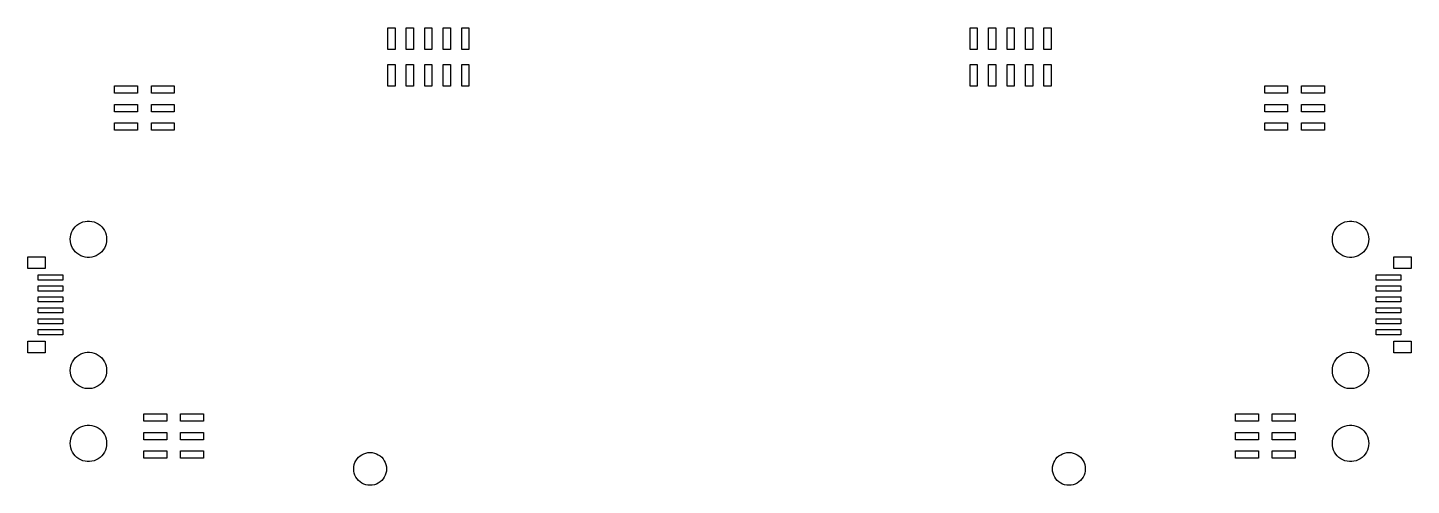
# Model space of a CAD drawing. Extents: x -3.74 to 3.74, y 0.13 to 7.73.
# Drawn here: x -3.74 to 3.74, y 0.13 to 2.6 of the extents above; entities that cross this region are included whole.
import ezdxf

# ---------------------------------------------------------------- set-up
doc = ezdxf.new("R2010")
doc.units = 0
doc.header["$MEASUREMENT"] = 0
doc.layers.add('BLACK', color=7, linetype='CONTINUOUS')

msp = doc.modelspace()

# ---------------------------------------------------------------- linework, layer by layer
at = {"layer": 'BLACK', "linetype": 'CONTINUOUS'}
for p, q in [((-1.79449, 2.4811), (-1.79449, 2.59921)), ((-1.79449, 2.59921), (-1.75512, 2.59921)), ((-1.75512, 2.59921), (-1.75512, 2.4811)), ((-1.69449, 2.4811), (-1.69449, 2.59921)), ((-1.69449, 2.59921), (-1.65512, 2.59921)), ((-1.65512, 2.59921), (-1.65512, 2.4811)), ((-1.59449, 2.4811), (-1.59449, 2.59921)), ((-1.59449, 2.59921), (-1.55512, 2.59921)), ((-1.55512, 2.59921), (-1.55512, 2.4811)), ((-1.49449, 2.4811), (-1.49449, 2.59921)), ((-1.49449, 2.59921), (-1.45512, 2.59921)), ((-1.45512, 2.59921), (-1.45512, 2.4811)), ((-1.39449, 2.4811), (-1.39449, 2.59921)), ((-1.39449, 2.59921), (-1.35512, 2.59921)), ((-1.35512, 2.59921), (-1.35512, 2.4811)), ((1.35512, 2.4811), (1.35512, 2.59921)), ((1.35512, 2.59921), (1.39449, 2.59921)), ((1.39449, 2.59921), (1.39449, 2.4811)), ((1.45512, 2.4811), (1.45512, 2.59921)), ((1.45512, 2.59921), (1.49449, 2.59921)), ((1.49449, 2.59921), (1.49449, 2.4811)), ((1.55512, 2.4811), (1.55512, 2.59921)), ((1.55512, 2.59921), (1.59449, 2.59921)), ((1.59449, 2.59921), (1.59449, 2.4811)), ((1.65512, 2.4811), (1.65512, 2.59921)), ((1.65512, 2.59921), (1.69449, 2.59921)), ((1.69449, 2.59921), (1.69449, 2.4811)), ((1.75512, 2.4811), (1.75512, 2.59921)), ((1.75512, 2.59921), (1.79449, 2.59921)), ((1.79449, 2.59921), (1.79449, 2.4811)), ((-1.75512, 2.4811), (-1.79449, 2.4811)), ((-1.65512, 2.4811), (-1.69449, 2.4811)), ((-1.55512, 2.4811), (-1.59449, 2.4811)), ((-1.45512, 2.4811), (-1.49449, 2.4811)), ((-1.35512, 2.4811), (-1.39449, 2.4811)), ((1.39449, 2.4811), (1.35512, 2.4811)), ((1.49449, 2.4811), (1.45512, 2.4811)), ((1.59449, 2.4811), (1.55512, 2.4811)), ((1.69449, 2.4811), (1.65512, 2.4811)), ((1.79449, 2.4811), (1.75512, 2.4811)), ((-1.79449, 2.28268), (-1.79449, 2.40079)), ((-1.79449, 2.40079), (-1.75512, 2.40079)), ((-1.75512, 2.40079), (-1.75512, 2.28268)), ((-1.69449, 2.28268), (-1.69449, 2.40079)), ((-1.69449, 2.40079), (-1.65512, 2.40079)), ((-1.65512, 2.40079), (-1.65512, 2.28268)), ((-1.59449, 2.28268), (-1.59449, 2.40079)), ((-1.59449, 2.40079), (-1.55512, 2.40079)), ((-1.55512, 2.40079), (-1.55512, 2.28268)), ((-1.49449, 2.28268), (-1.49449, 2.40079)), ((-1.49449, 2.40079), (-1.45512, 2.40079)), ((-1.45512, 2.40079), (-1.45512, 2.28268)), ((-1.39449, 2.28268), (-1.39449, 2.40079)), ((-1.39449, 2.40079), (-1.35512, 2.40079)), ((-1.35512, 2.40079), (-1.35512, 2.28268)), ((1.35512, 2.28268), (1.35512, 2.40079)), ((1.35512, 2.40079), (1.39449, 2.40079)), ((1.39449, 2.40079), (1.39449, 2.28268)), ((1.45512, 2.28268), (1.45512, 2.40079)), ((1.45512, 2.40079), (1.49449, 2.40079)), ((1.49449, 2.40079), (1.49449, 2.28268)), ((1.55512, 2.28268), (1.55512, 2.40079)), ((1.55512, 2.40079), (1.59449, 2.40079)), ((1.59449, 2.40079), (1.59449, 2.28268)), ((1.65512, 2.28268), (1.65512, 2.40079)), ((1.65512, 2.40079), (1.69449, 2.40079)), ((1.69449, 2.40079), (1.69449, 2.28268)), ((1.75512, 2.28268), (1.75512, 2.40079)), ((1.75512, 2.40079), (1.79449, 2.40079)), ((1.79449, 2.40079), (1.79449, 2.28268)), ((-3.27165, 2.24567), (-3.27165, 2.28504)), ((-3.27165, 2.28504), (-3.14764, 2.28504)), ((-3.14764, 2.24567), (-3.27165, 2.24567)), ((-3.14764, 2.28504), (-3.14764, 2.24567)), ((-3.07283, 2.24567), (-3.07283, 2.28504)), ((-3.07283, 2.28504), (-2.94882, 2.28504)), ((-2.94882, 2.24567), (-3.07283, 2.24567)), ((-2.94882, 2.28504), (-2.94882, 2.24567)), ((-1.75512, 2.28268), (-1.79449, 2.28268)), ((-1.65512, 2.28268), (-1.69449, 2.28268)), ((-1.55512, 2.28268), (-1.59449, 2.28268)), ((-1.45512, 2.28268), (-1.49449, 2.28268)), ((-1.35512, 2.28268), (-1.39449, 2.28268)), ((1.39449, 2.28268), (1.35512, 2.28268)), ((1.49449, 2.28268), (1.45512, 2.28268)), ((1.59449, 2.28268), (1.55512, 2.28268)), ((1.69449, 2.28268), (1.65512, 2.28268)), ((1.79449, 2.28268), (1.75512, 2.28268)), ((2.94882, 2.24567), (2.94882, 2.28504)), ((2.94882, 2.28504), (3.07283, 2.28504)), ((3.07283, 2.24567), (2.94882, 2.24567)), ((3.07283, 2.28504), (3.07283, 2.24567)), ((3.14764, 2.24567), (3.14764, 2.28504)), ((3.14764, 2.28504), (3.27165, 2.28504)), ((3.27165, 2.24567), (3.14764, 2.24567)), ((3.27165, 2.28504), (3.27165, 2.24567)), ((-3.27165, 2.14567), (-3.27165, 2.18504)), ((-3.27165, 2.18504), (-3.14764, 2.18504)), ((-3.14764, 2.18504), (-3.14764, 2.14567)), ((-3.07283, 2.14567), (-3.07283, 2.18504)), ((-3.07283, 2.18504), (-2.94882, 2.18504)), ((-2.94882, 2.18504), (-2.94882, 2.14567)), ((2.94882, 2.14567), (2.94882, 2.18504)), ((2.94882, 2.18504), (3.07283, 2.18504)), ((3.07283, 2.18504), (3.07283, 2.14567)), ((3.14764, 2.14567), (3.14764, 2.18504)), ((3.14764, 2.18504), (3.27165, 2.18504)), ((3.27165, 2.18504), (3.27165, 2.14567)), ((-3.14764, 2.14567), (-3.27165, 2.14567)), ((-2.94882, 2.14567), (-3.07283, 2.14567)), ((3.07283, 2.14567), (2.94882, 2.14567)), ((3.27165, 2.14567), (3.14764, 2.14567)), ((-3.27165, 2.04567), (-3.27165, 2.08504)), ((-3.27165, 2.08504), (-3.14764, 2.08504)), ((-3.14764, 2.04567), (-3.27165, 2.04567)), ((-3.14764, 2.08504), (-3.14764, 2.04567)), ((-3.07283, 2.04567), (-3.07283, 2.08504)), ((-3.07283, 2.08504), (-2.94882, 2.08504)), ((-2.94882, 2.04567), (-3.07283, 2.04567)), ((-2.94882, 2.08504), (-2.94882, 2.04567)), ((2.94882, 2.04567), (2.94882, 2.08504)), ((2.94882, 2.08504), (3.07283, 2.08504)), ((3.07283, 2.04567), (2.94882, 2.04567)), ((3.07283, 2.08504), (3.07283, 2.04567)), ((3.14764, 2.04567), (3.14764, 2.08504)), ((3.14764, 2.08504), (3.27165, 2.08504)), ((3.27165, 2.04567), (3.14764, 2.04567)), ((3.27165, 2.08504), (3.27165, 2.04567)), ((-3.5049, 1.49293), (-3.49964, 1.50411)), ((-3.49964, 1.50411), (-3.49301, 1.51455)), ((-3.49301, 1.51455), (-3.48513, 1.52407)), ((-3.48513, 1.52407), (-3.47612, 1.53253)), ((-3.47612, 1.53253), (-3.46612, 1.5398)), ((-3.46612, 1.5398), (-3.45529, 1.54575)), ((-3.45529, 1.54575), (-3.4438, 1.5503)), ((-3.4438, 1.5503), (-3.43183, 1.55337)), ((-3.43183, 1.55337), (-3.41957, 1.55492)), ((-3.41957, 1.55492), (-3.40721, 1.55492)), ((-3.40721, 1.55492), (-3.39494, 1.55337)), ((-3.39494, 1.55337), (-3.38297, 1.5503)), ((-3.38297, 1.5503), (-3.37148, 1.54575)), ((-3.37148, 1.54575), (-3.36065, 1.5398)), ((-3.36065, 1.5398), (-3.35065, 1.53253)), ((-3.35065, 1.53253), (-3.34164, 1.52407)), ((-3.34164, 1.52407), (-3.33376, 1.51455)), ((-3.33376, 1.51455), (-3.32714, 1.50411)), ((-3.32714, 1.50411), (-3.32187, 1.49293)), ((3.32187, 1.49293), (3.32714, 1.50411)), ((3.32714, 1.50411), (3.33376, 1.51455)), ((3.33376, 1.51455), (3.34164, 1.52407)), ((3.34164, 1.52407), (3.35065, 1.53253)), ((3.35065, 1.53253), (3.36065, 1.5398)), ((3.36065, 1.5398), (3.37148, 1.54575)), ((3.37148, 1.54575), (3.38297, 1.5503)), ((3.38297, 1.5503), (3.39494, 1.55337)), ((3.39494, 1.55337), (3.40721, 1.55492)), ((3.40721, 1.55492), (3.41957, 1.55492)), ((3.41957, 1.55492), (3.43183, 1.55337)), ((3.43183, 1.55337), (3.4438, 1.5503)), ((3.4438, 1.5503), (3.45529, 1.54575)), ((3.45529, 1.54575), (3.46612, 1.5398)), ((3.46612, 1.5398), (3.47612, 1.53253)), ((3.47612, 1.53253), (3.48513, 1.52407)), ((3.48513, 1.52407), (3.49301, 1.51455)), ((3.49301, 1.51455), (3.49964, 1.50411)), ((3.49964, 1.50411), (3.5049, 1.49293)), ((-3.51181, 1.45669), (-3.51103, 1.46903)), ((-3.51103, 1.44436), (-3.51181, 1.45669)), ((-3.51103, 1.46903), (-3.50872, 1.48117)), ((-3.50872, 1.43222), (-3.51103, 1.44436)), ((-3.50872, 1.48117), (-3.5049, 1.49293)), ((-3.5049, 1.42046), (-3.50872, 1.43222)), ((-3.32187, 1.49293), (-3.31805, 1.48117)), ((-3.31805, 1.43222), (-3.32187, 1.42046)), ((-3.31805, 1.48117), (-3.31574, 1.46903)), ((-3.31574, 1.44436), (-3.31805, 1.43222)), ((-3.31574, 1.46903), (-3.31496, 1.45669)), ((-3.31496, 1.45669), (-3.31574, 1.44436)), ((3.31496, 1.45669), (3.31574, 1.46903)), ((3.31574, 1.44436), (3.31496, 1.45669)), ((3.31574, 1.46903), (3.31805, 1.48117)), ((3.31805, 1.43222), (3.31574, 1.44436)), ((3.31805, 1.48117), (3.32187, 1.49293)), ((3.32187, 1.42046), (3.31805, 1.43222)), ((3.5049, 1.49293), (3.50872, 1.48117)), ((3.50872, 1.43222), (3.5049, 1.42046)), ((3.50872, 1.48117), (3.51103, 1.46903)), ((3.51103, 1.44436), (3.50872, 1.43222)), ((3.51103, 1.46903), (3.51181, 1.45669)), ((3.51181, 1.45669), (3.51103, 1.44436)), ((-3.74202, 1.29921), (-3.74202, 1.36221)), ((-3.74202, 1.36221), (-3.64802, 1.36221)), ((-3.64802, 1.36221), (-3.64802, 1.29921)), ((-3.49964, 1.40928), (-3.5049, 1.42046)), ((-3.49301, 1.39884), (-3.49964, 1.40928)), ((-3.48513, 1.38932), (-3.49301, 1.39884)), ((-3.47612, 1.38085), (-3.48513, 1.38932)), ((-3.46612, 1.37359), (-3.47612, 1.38085)), ((-3.45529, 1.36764), (-3.46612, 1.37359)), ((-3.4438, 1.36308), (-3.45529, 1.36764)), ((-3.43183, 1.36001), (-3.4438, 1.36308)), ((-3.41957, 1.35846), (-3.43183, 1.36001)), ((-3.40721, 1.35846), (-3.41957, 1.35846)), ((-3.39494, 1.36001), (-3.40721, 1.35846)), ((-3.38297, 1.36308), (-3.39494, 1.36001)), ((-3.37148, 1.36764), (-3.38297, 1.36308)), ((-3.36065, 1.37359), (-3.37148, 1.36764)), ((-3.35065, 1.38085), (-3.36065, 1.37359)), ((-3.34164, 1.38932), (-3.35065, 1.38085)), ((-3.33376, 1.39884), (-3.34164, 1.38932)), ((-3.32714, 1.40928), (-3.33376, 1.39884)), ((-3.32187, 1.42046), (-3.32714, 1.40928)), ((3.32714, 1.40928), (3.32187, 1.42046)), ((3.33376, 1.39884), (3.32714, 1.40928)), ((3.34164, 1.38932), (3.33376, 1.39884)), ((3.35065, 1.38085), (3.34164, 1.38932)), ((3.36065, 1.37359), (3.35065, 1.38085)), ((3.37148, 1.36764), (3.36065, 1.37359)), ((3.38297, 1.36308), (3.37148, 1.36764)), ((3.39494, 1.36001), (3.38297, 1.36308)), ((3.40721, 1.35846), (3.39494, 1.36001)), ((3.41957, 1.35846), (3.40721, 1.35846)), ((3.43183, 1.36001), (3.41957, 1.35846)), ((3.4438, 1.36308), (3.43183, 1.36001)), ((3.45529, 1.36764), (3.4438, 1.36308)), ((3.46612, 1.37359), (3.45529, 1.36764)), ((3.47612, 1.38085), (3.46612, 1.37359)), ((3.48513, 1.38932), (3.47612, 1.38085)), ((3.49301, 1.39884), (3.48513, 1.38932)), ((3.49964, 1.40928), (3.49301, 1.39884)), ((3.5049, 1.42046), (3.49964, 1.40928)), ((3.64802, 1.29921), (3.64802, 1.36221)), ((3.64802, 1.36221), (3.74202, 1.36221)), ((3.74202, 1.36221), (3.74202, 1.29921)), ((-3.64802, 1.29921), (-3.74202, 1.29921)), ((3.74202, 1.29921), (3.64802, 1.29921)), ((-3.68525, 1.236), (-3.68525, 1.264)), ((-3.68525, 1.264), (-3.55125, 1.264)), ((-3.55125, 1.236), (-3.68525, 1.236)), ((-3.68525, 1.17694), (-3.68525, 1.20494)), ((-3.68525, 1.20494), (-3.55125, 1.20494)), ((-3.55125, 1.264), (-3.55125, 1.236)), ((-3.55125, 1.20494), (-3.55125, 1.17694)), ((3.55125, 1.236), (3.55125, 1.264)), ((3.55125, 1.264), (3.68525, 1.264)), ((3.68525, 1.236), (3.55125, 1.236)), ((3.55125, 1.17694), (3.55125, 1.20494)), ((3.55125, 1.20494), (3.68525, 1.20494)), ((3.68525, 1.264), (3.68525, 1.236)), ((3.68525, 1.20494), (3.68525, 1.17694)), ((-3.55125, 1.17694), (-3.68525, 1.17694)), ((-3.68525, 1.11789), (-3.68525, 1.14589)), ((-3.68525, 1.14589), (-3.55125, 1.14589)), ((-3.55125, 1.14589), (-3.55125, 1.11789)), ((3.68525, 1.17694), (3.55125, 1.17694)), ((3.55125, 1.11789), (3.55125, 1.14589)), ((3.55125, 1.14589), (3.68525, 1.14589)), ((3.68525, 1.14589), (3.68525, 1.11789)), ((-3.55125, 1.11789), (-3.68525, 1.11789)), ((-3.68525, 1.05883), (-3.68525, 1.08683)), ((-3.68525, 1.08683), (-3.55125, 1.08683)), ((-3.55125, 1.05883), (-3.68525, 1.05883)), ((-3.55125, 1.08683), (-3.55125, 1.05883)), ((3.68525, 1.11789), (3.55125, 1.11789)), ((3.55125, 1.05883), (3.55125, 1.08683)), ((3.55125, 1.08683), (3.68525, 1.08683)), ((3.68525, 1.05883), (3.55125, 1.05883)), ((3.68525, 1.08683), (3.68525, 1.05883)), ((-3.68525, 0.999779), (-3.68525, 1.02778)), ((-3.68525, 1.02778), (-3.55125, 1.02778)), ((-3.55125, 0.999779), (-3.68525, 0.999779)), ((-3.55125, 1.02778), (-3.55125, 0.999779)), ((3.55125, 0.999779), (3.55125, 1.02778)), ((3.55125, 1.02778), (3.68525, 1.02778)), ((3.68525, 0.999779), (3.55125, 0.999779)), ((3.68525, 1.02778), (3.68525, 0.999779)), ((-3.74202, 0.842516), (-3.74202, 0.905516)), ((-3.74202, 0.905516), (-3.64802, 0.905516)), ((-3.68525, 0.940724), (-3.68525, 0.968724)), ((-3.68525, 0.968724), (-3.55125, 0.968724)), ((-3.55125, 0.940724), (-3.68525, 0.940724)), ((-3.64802, 0.905516), (-3.64802, 0.842516)), ((-3.55125, 0.968724), (-3.55125, 0.940724)), ((3.55125, 0.940724), (3.55125, 0.968724)), ((3.55125, 0.968724), (3.68525, 0.968724)), ((3.68525, 0.940724), (3.55125, 0.940724)), ((3.64802, 0.842516), (3.64802, 0.905516)), ((3.64802, 0.905516), (3.74202, 0.905516)), ((3.68525, 0.968724), (3.68525, 0.940724)), ((3.74202, 0.905516), (3.74202, 0.842516)), ((-3.64802, 0.842516), (-3.74202, 0.842516)), ((-3.48513, 0.815408), (-3.47612, 0.823869)), ((-3.47612, 0.823869), (-3.46612, 0.831135)), ((-3.46612, 0.831135), (-3.45529, 0.837089)), ((-3.45529, 0.837089), (-3.4438, 0.841639)), ((-3.4438, 0.841639), (-3.43183, 0.844713)), ((-3.43183, 0.844713), (-3.41957, 0.846262)), ((-3.41957, 0.846262), (-3.40721, 0.846262)), ((-3.40721, 0.846262), (-3.39494, 0.844713)), ((-3.39494, 0.844713), (-3.38297, 0.841639)), ((-3.38297, 0.841639), (-3.37148, 0.837089)), ((-3.37148, 0.837089), (-3.36065, 0.831135)), ((-3.36065, 0.831135), (-3.35065, 0.823869)), ((-3.35065, 0.823869), (-3.34164, 0.815408)), ((3.34164, 0.815408), (3.35065, 0.823869)), ((3.35065, 0.823869), (3.36065, 0.831135)), ((3.36065, 0.831135), (3.37148, 0.837089)), ((3.37148, 0.837089), (3.38297, 0.841639)), ((3.38297, 0.841639), (3.39494, 0.844713)), ((3.39494, 0.844713), (3.40721, 0.846262)), ((3.40721, 0.846262), (3.41957, 0.846262)), ((3.41957, 0.846262), (3.43183, 0.844713)), ((3.43183, 0.844713), (3.4438, 0.841639)), ((3.4438, 0.841639), (3.45529, 0.837089)), ((3.45529, 0.837089), (3.46612, 0.831135)), ((3.46612, 0.831135), (3.47612, 0.823869)), ((3.47612, 0.823869), (3.48513, 0.815408)), ((3.74202, 0.842516), (3.64802, 0.842516)), ((-3.51181, 0.748031), (-3.51103, 0.760367)), ((-3.51103, 0.760367), (-3.50872, 0.772509)), ((-3.50872, 0.772509), (-3.5049, 0.784264)), ((-3.5049, 0.784264), (-3.49964, 0.795448)), ((-3.49964, 0.795448), (-3.49301, 0.805884)), ((-3.49301, 0.805884), (-3.48513, 0.815408)), ((-3.34164, 0.815408), (-3.33376, 0.805884)), ((-3.33376, 0.805884), (-3.32714, 0.795448)), ((-3.32714, 0.795448), (-3.32187, 0.784264)), ((-3.32187, 0.784264), (-3.31805, 0.772509)), ((-3.31805, 0.772509), (-3.31574, 0.760367)), ((-3.31574, 0.760367), (-3.31496, 0.748031)), ((3.31496, 0.748031), (3.31574, 0.760367)), ((3.31574, 0.760367), (3.31805, 0.772509)), ((3.31805, 0.772509), (3.32187, 0.784264)), ((3.32187, 0.784264), (3.32714, 0.795448)), ((3.32714, 0.795448), (3.33376, 0.805884)), ((3.33376, 0.805884), (3.34164, 0.815408)), ((3.48513, 0.815408), (3.49301, 0.805884)), ((3.49301, 0.805884), (3.49964, 0.795448)), ((3.49964, 0.795448), (3.5049, 0.784264)), ((3.5049, 0.784264), (3.50872, 0.772509)), ((3.50872, 0.772509), (3.51103, 0.760367)), ((3.51103, 0.760367), (3.51181, 0.748031)), ((-3.51103, 0.735696), (-3.51181, 0.748031)), ((-3.50872, 0.723554), (-3.51103, 0.735696)), ((-3.5049, 0.711799), (-3.50872, 0.723554)), ((-3.49964, 0.700615), (-3.5049, 0.711799)), ((-3.49301, 0.690179), (-3.49964, 0.700615)), ((-3.48513, 0.680655), (-3.49301, 0.690179)), ((-3.47612, 0.672194), (-3.48513, 0.680655)), ((-3.34164, 0.680655), (-3.35065, 0.672194)), ((-3.33376, 0.690179), (-3.34164, 0.680655)), ((-3.32714, 0.700615), (-3.33376, 0.690179)), ((-3.32187, 0.711799), (-3.32714, 0.700615)), ((-3.31805, 0.723554), (-3.32187, 0.711799)), ((-3.31574, 0.735696), (-3.31805, 0.723554)), ((-3.31496, 0.748031), (-3.31574, 0.735696)), ((3.31574, 0.735696), (3.31496, 0.748031)), ((3.31805, 0.723554), (3.31574, 0.735696)), ((3.32187, 0.711799), (3.31805, 0.723554)), ((3.32714, 0.700615), (3.32187, 0.711799)), ((3.33376, 0.690179), (3.32714, 0.700615)), ((3.34164, 0.680655), (3.33376, 0.690179)), ((3.35065, 0.672194), (3.34164, 0.680655)), ((3.48513, 0.680655), (3.47612, 0.672194)), ((3.49301, 0.690179), (3.48513, 0.680655)), ((3.49964, 0.700615), (3.49301, 0.690179)), ((3.5049, 0.711799), (3.49964, 0.700615)), ((3.50872, 0.723554), (3.5049, 0.711799)), ((3.51103, 0.735696), (3.50872, 0.723554)), ((3.51181, 0.748031), (3.51103, 0.735696)), ((-3.46612, 0.664928), (-3.47612, 0.672194)), ((-3.45529, 0.658974), (-3.46612, 0.664928)), ((-3.4438, 0.654424), (-3.45529, 0.658974)), ((-3.43183, 0.65135), (-3.4438, 0.654424)), ((-3.41957, 0.649801), (-3.43183, 0.65135)), ((-3.40721, 0.649801), (-3.41957, 0.649801)), ((-3.39494, 0.65135), (-3.40721, 0.649801)), ((-3.38297, 0.654424), (-3.39494, 0.65135)), ((-3.37148, 0.658974), (-3.38297, 0.654424)), ((-3.36065, 0.664928), (-3.37148, 0.658974)), ((-3.35065, 0.672194), (-3.36065, 0.664928)), ((3.36065, 0.664928), (3.35065, 0.672194)), ((3.37148, 0.658974), (3.36065, 0.664928)), ((3.38297, 0.654424), (3.37148, 0.658974)), ((3.39494, 0.65135), (3.38297, 0.654424)), ((3.40721, 0.649801), (3.39494, 0.65135)), ((3.41957, 0.649801), (3.40721, 0.649801)), ((3.43183, 0.65135), (3.41957, 0.649801)), ((3.4438, 0.654424), (3.43183, 0.65135)), ((3.45529, 0.658974), (3.4438, 0.654424)), ((3.46612, 0.664928), (3.45529, 0.658974)), ((3.47612, 0.672194), (3.46612, 0.664928)), ((-3.4438, 0.447939), (-3.43183, 0.451013)), ((-3.43183, 0.451013), (-3.41957, 0.452562)), ((-3.41957, 0.452562), (-3.40721, 0.452562)), ((-3.40721, 0.452562), (-3.39494, 0.451013)), ((-3.39494, 0.451013), (-3.38297, 0.447939)), ((-3.11417, 0.474016), (-3.11417, 0.513386)), ((-3.11417, 0.513386), (-2.99016, 0.513386)), ((-2.99016, 0.474016), (-3.11417, 0.474016)), ((-2.99016, 0.513386), (-2.99016, 0.474016)), ((-2.91535, 0.474016), (-2.91535, 0.513386)), ((-2.91535, 0.513386), (-2.79134, 0.513386)), ((-2.79134, 0.474016), (-2.91535, 0.474016)), ((-2.79134, 0.513386), (-2.79134, 0.474016)), ((2.79134, 0.474016), (2.79134, 0.513386)), ((2.79134, 0.513386), (2.91535, 0.513386)), ((2.91535, 0.474016), (2.79134, 0.474016)), ((2.91535, 0.513386), (2.91535, 0.474016)), ((2.99016, 0.474016), (2.99016, 0.513386)), ((2.99016, 0.513386), (3.11417, 0.513386)), ((3.11417, 0.474016), (2.99016, 0.474016)), ((3.11417, 0.513386), (3.11417, 0.474016)), ((3.38297, 0.447939), (3.39494, 0.451013)), ((3.39494, 0.451013), (3.40721, 0.452562)), ((3.40721, 0.452562), (3.41957, 0.452562)), ((3.41957, 0.452562), (3.43183, 0.451013)), ((3.43183, 0.451013), (3.4438, 0.447939)), ((-3.51103, 0.366667), (-3.50872, 0.378808)), ((-3.50872, 0.378808), (-3.5049, 0.390563)), ((-3.5049, 0.390563), (-3.49964, 0.401747)), ((-3.49964, 0.401747), (-3.49301, 0.412184)), ((-3.49301, 0.412184), (-3.48513, 0.421707)), ((-3.48513, 0.421707), (-3.47612, 0.430169)), ((-3.47612, 0.430169), (-3.46612, 0.437434)), ((-3.46612, 0.437434), (-3.45529, 0.443389)), ((-3.45529, 0.443389), (-3.4438, 0.447939)), ((-3.38297, 0.447939), (-3.37148, 0.443389)), ((-3.37148, 0.443389), (-3.36065, 0.437434)), ((-3.36065, 0.437434), (-3.35065, 0.430169)), ((-3.35065, 0.430169), (-3.34164, 0.421707)), ((-3.34164, 0.421707), (-3.33376, 0.412184)), ((-3.33376, 0.412184), (-3.32714, 0.401747)), ((-3.32714, 0.401747), (-3.32187, 0.390563)), ((-3.32187, 0.390563), (-3.31805, 0.378808)), ((-3.31805, 0.378808), (-3.31574, 0.366667)), ((-3.11417, 0.374016), (-3.11417, 0.413386)), ((-3.11417, 0.413386), (-2.99016, 0.413386)), ((-2.99016, 0.413386), (-2.99016, 0.374016)), ((-2.91535, 0.374016), (-2.91535, 0.413386)), ((-2.91535, 0.413386), (-2.79134, 0.413386)), ((-2.79134, 0.413386), (-2.79134, 0.374016)), ((2.79134, 0.374016), (2.79134, 0.413386)), ((2.79134, 0.413386), (2.91535, 0.413386)), ((2.91535, 0.413386), (2.91535, 0.374016)), ((2.99016, 0.374016), (2.99016, 0.413386)), ((2.99016, 0.413386), (3.11417, 0.413386)), ((3.11417, 0.413386), (3.11417, 0.374016)), ((3.31574, 0.366667), (3.31805, 0.378808)), ((3.31805, 0.378808), (3.32187, 0.390563)), ((3.32187, 0.390563), (3.32714, 0.401747)), ((3.32714, 0.401747), (3.33376, 0.412184)), ((3.33376, 0.412184), (3.34164, 0.421707)), ((3.34164, 0.421707), (3.35065, 0.430169)), ((3.35065, 0.430169), (3.36065, 0.437434)), ((3.36065, 0.437434), (3.37148, 0.443389)), ((3.37148, 0.443389), (3.38297, 0.447939)), ((3.4438, 0.447939), (3.45529, 0.443389)), ((3.45529, 0.443389), (3.46612, 0.437434)), ((3.46612, 0.437434), (3.47612, 0.430169)), ((3.47612, 0.430169), (3.48513, 0.421707)), ((3.48513, 0.421707), (3.49301, 0.412184)), ((3.49301, 0.412184), (3.49964, 0.401747)), ((3.49964, 0.401747), (3.5049, 0.390563)), ((3.5049, 0.390563), (3.50872, 0.378808)), ((3.50872, 0.378808), (3.51103, 0.366667)), ((-3.51181, 0.354331), (-3.51103, 0.366667)), ((-3.51103, 0.341995), (-3.51181, 0.354331)), ((-3.50872, 0.329853), (-3.51103, 0.341995)), ((-3.5049, 0.318098), (-3.50872, 0.329853)), ((-3.49964, 0.306914), (-3.5049, 0.318098)), ((-3.49301, 0.296478), (-3.49964, 0.306914)), ((-3.32714, 0.306914), (-3.33376, 0.296478)), ((-3.32187, 0.318098), (-3.32714, 0.306914)), ((-3.31805, 0.329853), (-3.32187, 0.318098)), ((-3.31574, 0.341995), (-3.31805, 0.329853)), ((-3.31574, 0.366667), (-3.31496, 0.354331)), ((-3.31496, 0.354331), (-3.31574, 0.341995)), ((-2.99016, 0.374016), (-3.11417, 0.374016)), ((-3.11417, 0.274016), (-3.11417, 0.313386)), ((-3.11417, 0.313386), (-2.99016, 0.313386)), ((-2.99016, 0.313386), (-2.99016, 0.274016)), ((-2.79134, 0.374016), (-2.91535, 0.374016)), ((-2.91535, 0.274016), (-2.91535, 0.313386)), ((-2.91535, 0.313386), (-2.79134, 0.313386)), ((-2.79134, 0.313386), (-2.79134, 0.274016)), ((-1.92366, 0.298375), (-1.91269, 0.3021)), ((-1.91269, 0.3021), (-1.90133, 0.30436)), ((-1.90133, 0.30436), (-1.88976, 0.305118)), ((-1.88976, 0.305118), (-1.8782, 0.30436)), ((-1.8782, 0.30436), (-1.86684, 0.3021)), ((-1.86684, 0.3021), (-1.85586, 0.298375)), ((1.85586, 0.298375), (1.86684, 0.3021)), ((1.86684, 0.3021), (1.8782, 0.30436)), ((1.8782, 0.30436), (1.88976, 0.305118)), ((1.88976, 0.305118), (1.90133, 0.30436)), ((1.90133, 0.30436), (1.91269, 0.3021)), ((1.91269, 0.3021), (1.92366, 0.298375)), ((2.91535, 0.374016), (2.79134, 0.374016)), ((2.79134, 0.274016), (2.79134, 0.313386)), ((2.79134, 0.313386), (2.91535, 0.313386)), ((2.91535, 0.313386), (2.91535, 0.274016)), ((3.11417, 0.374016), (2.99016, 0.374016)), ((2.99016, 0.274016), (2.99016, 0.313386)), ((2.99016, 0.313386), (3.11417, 0.313386)), ((3.11417, 0.313386), (3.11417, 0.274016)), ((3.31496, 0.354331), (3.31574, 0.366667)), ((3.31574, 0.341995), (3.31496, 0.354331)), ((3.31805, 0.329853), (3.31574, 0.341995)), ((3.32187, 0.318098), (3.31805, 0.329853)), ((3.32714, 0.306914), (3.32187, 0.318098)), ((3.33376, 0.296478), (3.32714, 0.306914)), ((3.49964, 0.306914), (3.49301, 0.296478)), ((3.5049, 0.318098), (3.49964, 0.306914)), ((3.50872, 0.329853), (3.5049, 0.318098)), ((3.51103, 0.341995), (3.50872, 0.329853)), ((3.51103, 0.366667), (3.51181, 0.354331)), ((3.51181, 0.354331), (3.51103, 0.341995)), ((-3.48513, 0.286954), (-3.49301, 0.296478)), ((-3.47612, 0.278493), (-3.48513, 0.286954)), ((-3.46612, 0.271228), (-3.47612, 0.278493)), ((-3.45529, 0.265273), (-3.46612, 0.271228)), ((-3.4438, 0.260723), (-3.45529, 0.265273)), ((-3.43183, 0.257649), (-3.4438, 0.260723)), ((-3.41957, 0.2561), (-3.43183, 0.257649)), ((-3.40721, 0.2561), (-3.41957, 0.2561)), ((-3.39494, 0.257649), (-3.40721, 0.2561)), ((-3.38297, 0.260723), (-3.39494, 0.257649)), ((-3.37148, 0.265273), (-3.38297, 0.260723)), ((-3.36065, 0.271228), (-3.37148, 0.265273)), ((-3.35065, 0.278493), (-3.36065, 0.271228)), ((-3.34164, 0.286954), (-3.35065, 0.278493)), ((-3.33376, 0.296478), (-3.34164, 0.286954)), ((-2.99016, 0.274016), (-3.11417, 0.274016)), ((-2.79134, 0.274016), (-2.91535, 0.274016)), ((-1.97835, 0.216535), (-1.97759, 0.228098)), ((-1.97759, 0.228098), (-1.97533, 0.239462)), ((-1.97533, 0.239462), (-1.9716, 0.250435)), ((-1.9716, 0.250435), (-1.96648, 0.260827)), ((-1.96648, 0.260827), (-1.96004, 0.270461)), ((-1.96004, 0.270461), (-1.9524, 0.279173)), ((-1.9524, 0.279173), (-1.94369, 0.286813)), ((-1.94369, 0.286813), (-1.93406, 0.29325)), ((-1.93406, 0.29325), (-1.92366, 0.298375)), ((-1.85586, 0.298375), (-1.84547, 0.29325)), ((-1.84547, 0.29325), (-1.83584, 0.286813)), ((-1.83584, 0.286813), (-1.82713, 0.279173)), ((-1.82713, 0.279173), (-1.81949, 0.270461)), ((-1.81949, 0.270461), (-1.81305, 0.260827)), ((-1.81305, 0.260827), (-1.80792, 0.250435)), ((-1.80792, 0.250435), (-1.8042, 0.239462)), ((-1.8042, 0.239462), (-1.80194, 0.228098)), ((-1.80194, 0.228098), (-1.80118, 0.216535)), ((1.80118, 0.216535), (1.80194, 0.228098)), ((1.80194, 0.228098), (1.8042, 0.239462)), ((1.8042, 0.239462), (1.80792, 0.250435)), ((1.80792, 0.250435), (1.81305, 0.260827)), ((1.81305, 0.260827), (1.81949, 0.270461)), ((1.81949, 0.270461), (1.82713, 0.279173)), ((1.82713, 0.279173), (1.83584, 0.286813)), ((1.83584, 0.286813), (1.84547, 0.29325)), ((1.84547, 0.29325), (1.85586, 0.298375)), ((1.92366, 0.298375), (1.93406, 0.29325)), ((1.93406, 0.29325), (1.94369, 0.286813)), ((1.94369, 0.286813), (1.9524, 0.279173)), ((1.9524, 0.279173), (1.96004, 0.270461)), ((1.96004, 0.270461), (1.96648, 0.260827)), ((1.96648, 0.260827), (1.9716, 0.250435)), ((1.9716, 0.250435), (1.97533, 0.239462)), ((1.97533, 0.239462), (1.97759, 0.228098)), ((1.97759, 0.228098), (1.97835, 0.216535)), ((2.91535, 0.274016), (2.79134, 0.274016)), ((3.11417, 0.274016), (2.99016, 0.274016)), ((3.34164, 0.286954), (3.33376, 0.296478)), ((3.35065, 0.278493), (3.34164, 0.286954)), ((3.36065, 0.271228), (3.35065, 0.278493)), ((3.37148, 0.265273), (3.36065, 0.271228)), ((3.38297, 0.260723), (3.37148, 0.265273)), ((3.39494, 0.257649), (3.38297, 0.260723)), ((3.40721, 0.2561), (3.39494, 0.257649)), ((3.41957, 0.2561), (3.40721, 0.2561)), ((3.43183, 0.257649), (3.41957, 0.2561)), ((3.4438, 0.260723), (3.43183, 0.257649)), ((3.45529, 0.265273), (3.4438, 0.260723)), ((3.46612, 0.271228), (3.45529, 0.265273)), ((3.47612, 0.278493), (3.46612, 0.271228)), ((3.48513, 0.286954), (3.47612, 0.278493)), ((3.49301, 0.296478), (3.48513, 0.286954)), ((-1.97759, 0.204973), (-1.97835, 0.216535)), ((-1.97533, 0.193609), (-1.97759, 0.204973)), ((-1.9716, 0.182636), (-1.97533, 0.193609)), ((-1.96648, 0.172244), (-1.9716, 0.182636)), ((-1.96004, 0.16261), (-1.96648, 0.172244)), ((-1.9524, 0.153898), (-1.96004, 0.16261)), ((-1.94369, 0.146258), (-1.9524, 0.153898)), ((-1.82713, 0.153898), (-1.83584, 0.146258)), ((-1.81949, 0.16261), (-1.82713, 0.153898)), ((-1.81305, 0.172244), (-1.81949, 0.16261)), ((-1.80792, 0.182636), (-1.81305, 0.172244)), ((-1.8042, 0.193609), (-1.80792, 0.182636)), ((-1.80194, 0.204973), (-1.8042, 0.193609)), ((-1.80118, 0.216535), (-1.80194, 0.204973)), ((1.80194, 0.204973), (1.80118, 0.216535)), ((1.8042, 0.193609), (1.80194, 0.204973)), ((1.80792, 0.182636), (1.8042, 0.193609)), ((1.81305, 0.172244), (1.80792, 0.182636)), ((1.81949, 0.16261), (1.81305, 0.172244)), ((1.82713, 0.153898), (1.81949, 0.16261)), ((1.83584, 0.146258), (1.82713, 0.153898)), ((1.9524, 0.153898), (1.94369, 0.146258)), ((1.96004, 0.16261), (1.9524, 0.153898)), ((1.96648, 0.172244), (1.96004, 0.16261)), ((1.9716, 0.182636), (1.96648, 0.172244)), ((1.97533, 0.193609), (1.9716, 0.182636)), ((1.97759, 0.204973), (1.97533, 0.193609)), ((1.97835, 0.216535), (1.97759, 0.204973)), ((-1.93406, 0.139821), (-1.94369, 0.146258)), ((-1.92366, 0.134696), (-1.93406, 0.139821)), ((-1.91269, 0.130971), (-1.92366, 0.134696)), ((-1.90133, 0.128711), (-1.91269, 0.130971)), ((-1.88976, 0.127953), (-1.90133, 0.128711)), ((-1.8782, 0.128711), (-1.88976, 0.127953)), ((-1.86684, 0.130971), (-1.8782, 0.128711)), ((-1.85586, 0.134696), (-1.86684, 0.130971)), ((-1.84547, 0.139821), (-1.85586, 0.134696)), ((-1.83584, 0.146258), (-1.84547, 0.139821)), ((1.84547, 0.139821), (1.83584, 0.146258)), ((1.85586, 0.134696), (1.84547, 0.139821)), ((1.86684, 0.130971), (1.85586, 0.134696)), ((1.8782, 0.128711), (1.86684, 0.130971)), ((1.88976, 0.127953), (1.8782, 0.128711)), ((1.90133, 0.128711), (1.88976, 0.127953)), ((1.91269, 0.130971), (1.90133, 0.128711)), ((1.92366, 0.134696), (1.91269, 0.130971)), ((1.93406, 0.139821), (1.92366, 0.134696)), ((1.94369, 0.146258), (1.93406, 0.139821))]:
    msp.add_line(p, q, dxfattribs=at)

doc.saveas('drawing.dxf')
